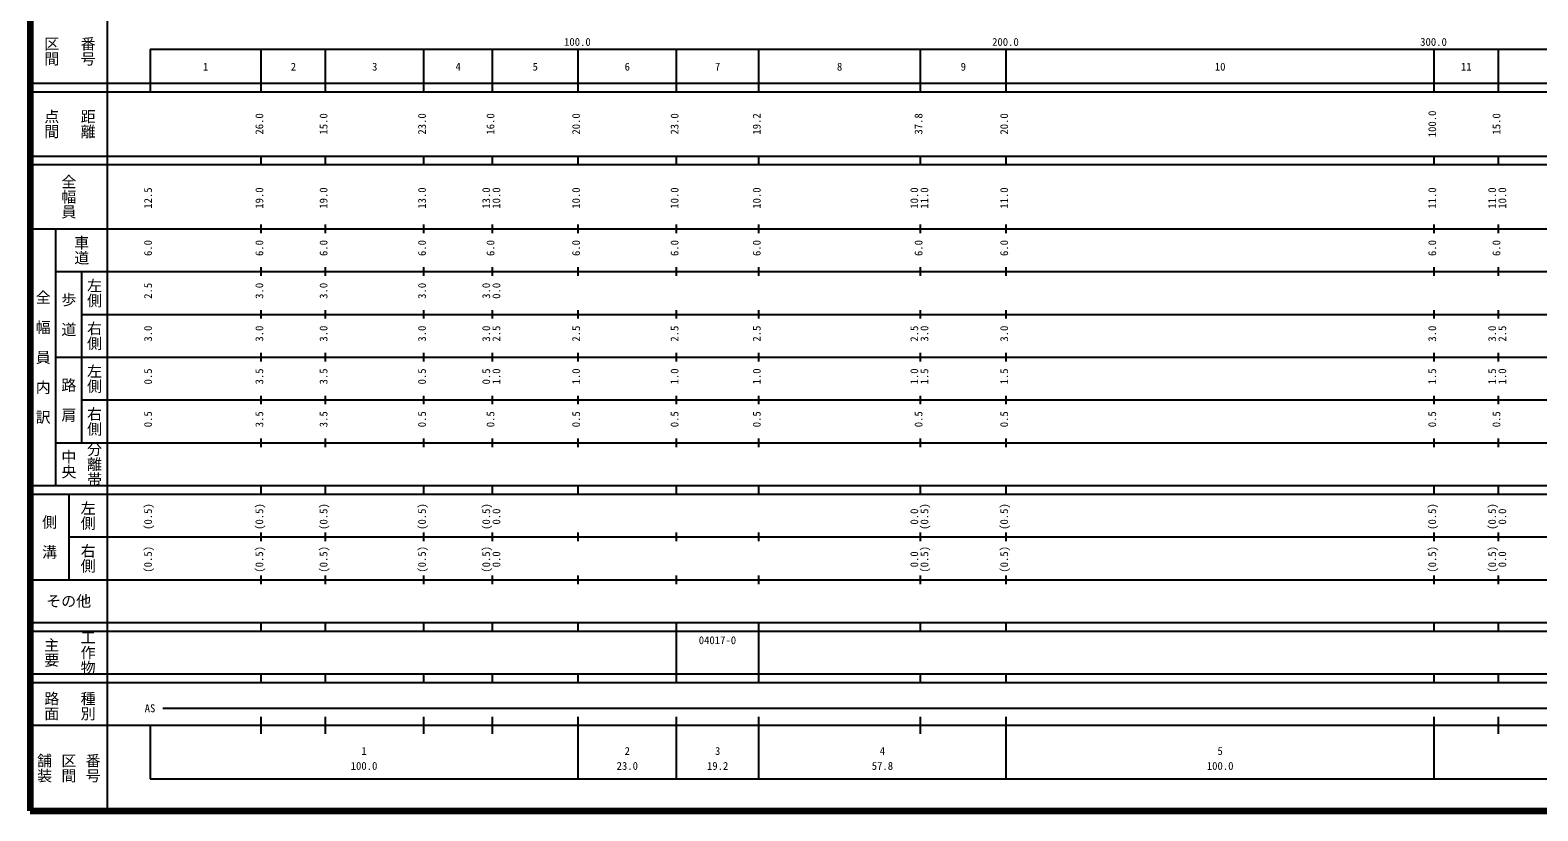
# Model space of a CAD drawing. Units: millimetres on the paper, enlarged 1000 times. Extents: x 40000 to 680000, y 20000 to 380000.
# Drawn here: x 40000 to 392218, y 20000 to 202409 of the extents above; entities that cross this region are included whole.
import ezdxf
from ezdxf.enums import TextEntityAlignment as Align

# ---------------------------------------------------------------- set-up
doc = ezdxf.new("R2010")
doc.units = ezdxf.units.MM
doc.header["$LTSCALE"] = 1000
doc.layers.add('M-TTL', color=2, linetype='Continuous', lineweight=140)
doc.layers.add('M-TTL-BAND', color=7, linetype='Continuous', lineweight=25)
doc.styles.add('@ＭＳ ゴシック', font='')
doc.styles.add('ＭＳ ゴシック', font='')
doc.styles.get('@ＭＳ ゴシック').set_extended_font_data('@MS Gothic')
doc.styles.get('ＭＳ ゴシック').set_extended_font_data('MS Gothic')

msp = doc.modelspace()

# ---------------------------------------------------------------- linework, layer by layer
at = {"layer": 'M-TTL'}
for p, q in [((40000, 380000), (40000, 20000)), ((40000, 20000), (680000, 20000))]:
    msp.add_line(p, q, dxfattribs=at)
at = {"layer": 'M-TTL-BAND'}
for p, q in [((58000, 370000), (58000, 20000)), ((68000, 198000), (579000, 198000)), ((68000, 198000), (68000, 188000)), ((94000, 188000), (94000, 198000)), ((109000, 188000), (109000, 198000)), ((132000, 188000), (132000, 198000)), ((148000, 188000), (148000, 198000)), ((168000, 188000), (168000, 198000)), ((168000, 188000), (168000, 198000)), ((191000, 188000), (191000, 198000)), ((210200, 188000), (210200, 198000)), ((248000, 188000), (248000, 198000)), ((268000, 188000), (268000, 198000)), ((268000, 188000), (268000, 198000)), ((368000, 188000), (368000, 198000)), ((368000, 188000), (368000, 198000)), ((383000, 188000), (383000, 198000)), ((40000, 190000), (579000, 190000)), ((40000, 188000), (579000, 188000)), ((40000, 173000), (579000, 173000)), ((94000, 171000), (94000, 173000)), ((109000, 171000), (109000, 173000)), ((132000, 171000), (132000, 173000)), ((148000, 171000), (148000, 173000)), ((168000, 171000), (168000, 173000)), ((168000, 171000), (168000, 173000)), ((191000, 171000), (191000, 173000)), ((210200, 171000), (210200, 173000)), ((248000, 171000), (248000, 173000)), ((268000, 171000), (268000, 173000)), ((268000, 171000), (268000, 173000)), ((368000, 171000), (368000, 173000)), ((368000, 171000), (368000, 173000)), ((383000, 171000), (383000, 173000)), ((40000, 171000), (579000, 171000)), ((40000, 156000), (579000, 156000)), ((46000, 96000), (46000, 156000)), ((94000, 155000), (94000, 157000)), ((109000, 155000), (109000, 157000)), ((132000, 155000), (132000, 157000)), ((148000, 155000), (148000, 157000)), ((168000, 155000), (168000, 157000)), ((168000, 155000), (168000, 157000)), ((191000, 155000), (191000, 157000)), ((210200, 155000), (210200, 157000)), ((248000, 155000), (248000, 157000)), ((268000, 155000), (268000, 157000)), ((268000, 155000), (268000, 157000)), ((368000, 155000), (368000, 157000)), ((368000, 155000), (368000, 157000)), ((383000, 155000), (383000, 157000)), ((46000, 146000), (579000, 146000)), ((52000, 146000), (52000, 106000)), ((94000, 145000), (94000, 147000)), ((109000, 145000), (109000, 147000)), ((132000, 145000), (132000, 147000)), ((148000, 145000), (148000, 147000)), ((168000, 145000), (168000, 147000)), ((168000, 145000), (168000, 147000)), ((191000, 145000), (191000, 147000)), ((210200, 145000), (210200, 147000)), ((248000, 145000), (248000, 147000)), ((268000, 145000), (268000, 147000)), ((268000, 145000), (268000, 147000)), ((368000, 145000), (368000, 147000)), ((368000, 145000), (368000, 147000)), ((383000, 145000), (383000, 147000)), ((52000, 136000), (579000, 136000)), ((94000, 135000), (94000, 137000)), ((109000, 135000), (109000, 137000)), ((132000, 135000), (132000, 137000)), ((148000, 135000), (148000, 137000)), ((168000, 135000), (168000, 137000)), ((168000, 135000), (168000, 137000)), ((191000, 135000), (191000, 137000)), ((210200, 135000), (210200, 137000)), ((248000, 135000), (248000, 137000)), ((268000, 135000), (268000, 137000)), ((268000, 135000), (268000, 137000)), ((368000, 135000), (368000, 137000)), ((368000, 135000), (368000, 137000)), ((383000, 135000), (383000, 137000)), ((94000, 125000), (94000, 127000)), ((109000, 125000), (109000, 127000)), ((132000, 125000), (132000, 127000)), ((148000, 125000), (148000, 127000)), ((168000, 125000), (168000, 127000)), ((168000, 125000), (168000, 127000)), ((191000, 125000), (191000, 127000)), ((210200, 125000), (210200, 127000)), ((248000, 125000), (248000, 127000)), ((268000, 125000), (268000, 127000)), ((268000, 125000), (268000, 127000)), ((368000, 125000), (368000, 127000)), ((368000, 125000), (368000, 127000)), ((383000, 125000), (383000, 127000)), ((46000, 126000), (579000, 126000)), ((94000, 115000), (94000, 117000)), ((109000, 115000), (109000, 117000)), ((132000, 115000), (132000, 117000)), ((148000, 115000), (148000, 117000)), ((168000, 115000), (168000, 117000)), ((168000, 115000), (168000, 117000)), ((191000, 115000), (191000, 117000)), ((210200, 115000), (210200, 117000)), ((248000, 115000), (248000, 117000)), ((268000, 115000), (268000, 117000)), ((268000, 115000), (268000, 117000)), ((368000, 115000), (368000, 117000)), ((368000, 115000), (368000, 117000)), ((383000, 115000), (383000, 117000)), ((52000, 116000), (579000, 116000)), ((46000, 106000), (579000, 106000)), ((94000, 105000), (94000, 107000)), ((109000, 105000), (109000, 107000)), ((132000, 105000), (132000, 107000)), ((148000, 105000), (148000, 107000)), ((168000, 105000), (168000, 107000)), ((168000, 105000), (168000, 107000)), ((191000, 105000), (191000, 107000)), ((210200, 105000), (210200, 107000)), ((248000, 105000), (248000, 107000)), ((268000, 105000), (268000, 107000)), ((268000, 105000), (268000, 107000)), ((368000, 105000), (368000, 107000)), ((368000, 105000), (368000, 107000)), ((383000, 105000), (383000, 107000)), ((40000, 96000), (579000, 96000)), ((94000, 94000), (94000, 96000)), ((109000, 94000), (109000, 96000)), ((132000, 94000), (132000, 96000)), ((148000, 94000), (148000, 96000)), ((168000, 94000), (168000, 96000)), ((168000, 94000), (168000, 96000)), ((191000, 94000), (191000, 96000)), ((210200, 94000), (210200, 96000)), ((248000, 94000), (248000, 96000)), ((268000, 94000), (268000, 96000)), ((268000, 94000), (268000, 96000)), ((368000, 94000), (368000, 96000)), ((368000, 94000), (368000, 96000)), ((383000, 94000), (383000, 96000)), ((40000, 94000), (579000, 94000)), ((49000, 94000), (49000, 74000)), ((94000, 83000), (94000, 85000)), ((109000, 83000), (109000, 85000)), ((132000, 83000), (132000, 85000)), ((148000, 83000), (148000, 85000)), ((168000, 83000), (168000, 85000)), ((168000, 83000), (168000, 85000)), ((191000, 83000), (191000, 85000)), ((210200, 83000), (210200, 85000)), ((248000, 83000), (248000, 85000)), ((268000, 83000), (268000, 85000)), ((268000, 83000), (268000, 85000)), ((368000, 83000), (368000, 85000)), ((368000, 83000), (368000, 85000)), ((383000, 83000), (383000, 85000)), ((49000, 84000), (579000, 84000)), ((40000, 74000), (579000, 74000)), ((94000, 73000), (94000, 75000)), ((109000, 73000), (109000, 75000)), ((132000, 73000), (132000, 75000)), ((148000, 73000), (148000, 75000)), ((168000, 73000), (168000, 75000)), ((168000, 73000), (168000, 75000)), ((191000, 73000), (191000, 75000)), ((210200, 73000), (210200, 75000)), ((248000, 73000), (248000, 75000)), ((268000, 73000), (268000, 75000)), ((268000, 73000), (268000, 75000)), ((368000, 73000), (368000, 75000)), ((368000, 73000), (368000, 75000)), ((383000, 73000), (383000, 75000)), ((40000, 64000), (579000, 64000)), ((94000, 62000), (94000, 64000)), ((109000, 62000), (109000, 64000)), ((132000, 62000), (132000, 64000)), ((148000, 62000), (148000, 64000)), ((168000, 62000), (168000, 64000)), ((168000, 62000), (168000, 64000)), ((191000, 62000), (191000, 64000)), ((210200, 62000), (210200, 64000)), ((248000, 62000), (248000, 64000)), ((268000, 62000), (268000, 64000)), ((268000, 62000), (268000, 64000)), ((368000, 62000), (368000, 64000)), ((368000, 62000), (368000, 64000)), ((383000, 62000), (383000, 64000)), ((40000, 62000), (579000, 62000)), ((191000, 52000), (191000, 62000)), ((210200, 52000), (210200, 62000)), ((40000, 52000), (579000, 52000)), ((40000, 50000), (579000, 50000)), ((94000, 50000), (94000, 52000)), ((109000, 50000), (109000, 52000)), ((132000, 50000), (132000, 52000)), ((148000, 50000), (148000, 52000)), ((168000, 50000), (168000, 52000)), ((168000, 50000), (168000, 52000)), ((191000, 50000), (191000, 52000)), ((210200, 50000), (210200, 52000)), ((248000, 50000), (248000, 52000)), ((268000, 50000), (268000, 52000)), ((268000, 50000), (268000, 52000)), ((368000, 50000), (368000, 52000)), ((368000, 50000), (368000, 52000)), ((383000, 50000), (383000, 52000)), ((71000, 44000), (565000, 44000)), ((40000, 40000), (579000, 40000)), ((68000, 40000), (68000, 27500)), ((94000, 38000), (94000, 42000)), ((109000, 38000), (109000, 42000)), ((132000, 38000), (132000, 42000)), ((148000, 38000), (148000, 42000)), ((168000, 27500), (168000, 42000)), ((168000, 27500), (168000, 42000)), ((191000, 27500), (191000, 42000)), ((210200, 27500), (210200, 42000)), ((248000, 38000), (248000, 42000)), ((268000, 27500), (268000, 42000)), ((268000, 27500), (268000, 42000)), ((368000, 27500), (368000, 42000)), ((368000, 27500), (368000, 42000)), ((383000, 38000), (383000, 42000)), ((68000, 27500), (579000, 27500))]:
    msp.add_line(p, q, dxfattribs=at)

# ---------------------------------------------------------------- texts
at = {"layer": 'M-TTL-BAND', "style": '@ＭＳ ゴシック'}
for s, p in [('番号', (53500, 197500)), ('区間', (45000, 197500)), ('点間', (45000, 180500)), ('距離', (53500, 180500)), ('全幅員', (49000, 163500)), ('車道', (52000, 151000)), ('全\u3000幅\u3000員\u3000内\u3000訳', (43000, 126000)), ('歩\u3000道', (49000, 136000)), ('左側', (55000, 141000)), ('右側', (55000, 131000)), ('左側', (55000, 121000)), ('路\u3000肩', (49000, 116000)), ('右側', (55000, 111000)), ('分離帯', (55000, 101000)), ('中央', (49000, 101000)), ('左側', (53500, 89000)), ('側\u3000溝', (44500, 84000)), ('右側', (53500, 79000)), ('主要', (45000, 57000)), ('工作物', (53500, 57000)), ('路面', (45000, 44500)), ('種別', (53500, 44500)), ('舗装', (43333, 30000)), ('区間', (49000, 30000)), ('番号', (54667, 30000))]:
    msp.add_text(s, height=2566, rotation=270, dxfattribs=at).set_placement(p, align=Align.MIDDLE_CENTER)
at = {"layer": 'M-TTL-BAND', "style": 'ＭＳ ゴシック'}
for s, p in [('100.0', (167844, 198195)), ('200.0', (267844, 198195)), ('300.0', (367844, 198195)), ('1', (81000, 192405)), ('2', (101500, 192405)), ('3', (120500, 192405)), ('4', (140000, 192405)), ('5', (158000, 192405)), ('6', (179500, 192405)), ('7', (200600, 192405)), ('8', (229100, 192405)), ('9', (258000, 192405)), ('10', (318000, 192405)), ('11', (375500, 192405)), ('AS', (68000, 42500)), ('1', (118000, 32523)), ('2', (179500, 32523)), ('3', (200600, 32523)), ('4', (239100, 32523)), ('5', (318000, 32523)), ('100.0', (118000, 29033)), ('23.0', (179500, 29033)), ('19.2', (200600, 29033)), ('57.8', (239100, 29033)), ('100.0', (318000, 29033))]:
    msp.add_text(s, height=1833, dxfattribs=at).set_placement(p, align=Align.BOTTOM_CENTER)
for s, p in [('100.0', (369000, 180500)), ('26.0', (95000, 180500)), ('15.0', (110000, 180500)), ('23.0', (133000, 180500)), ('16.0', (149000, 180500)), ('20.0', (169000, 180500)), ('23.0', (192000, 180500)), ('19.2', (211200, 180500)), ('37.8', (249000, 180500)), ('20.0', (269000, 180500)), ('15.0', (384000, 180500)), ('12.5', (69000, 163174)), ('19.0', (95000, 163174)), ('19.0', (110000, 163174)), ('13.0', (133000, 163174)), ('13.0', (148000, 163174)), ('10.0', (150370, 163174)), ('10.0', (169000, 163174)), ('10.0', (192000, 163174)), ('10.0', (211200, 163174)), ('10.0', (248000, 163174)), ('11.0', (250370, 163174)), ('11.0', (269000, 163174)), ('11.0', (369000, 163174)), ('11.0', (383000, 163174)), ('10.0', (385370, 163174)), ('6.0', (69000, 151500)), ('6.0', (95000, 151500)), ('6.0', (110000, 151500)), ('6.0', (133000, 151500)), ('6.0', (149000, 151500)), ('6.0', (169000, 151500)), ('6.0', (192000, 151500)), ('6.0', (211200, 151500)), ('6.0', (249000, 151500)), ('6.0', (269000, 151500)), ('6.0', (369000, 151500)), ('6.0', (384000, 151500)), ('2.5', (69000, 141500)), ('3.0', (95000, 141500)), ('3.0', (110000, 141500)), ('3.0', (133000, 141500)), ('3.0', (148000, 141500)), ('0.0', (150370, 141500)), ('3.0', (69000, 131500)), ('3.0', (95000, 131500)), ('3.0', (110000, 131500)), ('3.0', (133000, 131500)), ('3.0', (148000, 131500)), ('2.5', (150370, 131500)), ('2.5', (169000, 131500)), ('2.5', (192000, 131500)), ('2.5', (211200, 131500)), ('2.5', (248000, 131500)), ('3.0', (250370, 131500)), ('3.0', (269000, 131500)), ('3.0', (369000, 131500)), ('3.0', (383000, 131500)), ('2.5', (385370, 131500)), ('0.5', (69000, 121500)), ('3.5', (95000, 121500)), ('3.5', (110000, 121500)), ('0.5', (133000, 121500)), ('0.5', (148000, 121500)), ('1.0', (150370, 121500)), ('1.0', (169000, 121500)), ('1.0', (192000, 121500)), ('1.0', (211200, 121500)), ('1.0', (248000, 121500)), ('1.5', (250370, 121500)), ('1.5', (269000, 121500)), ('1.5', (369000, 121500)), ('1.5', (383000, 121500)), ('1.0', (385370, 121500)), ('0.5', (69000, 111500)), ('3.5', (95000, 111500)), ('3.5', (110000, 111500)), ('0.5', (133000, 111500)), ('0.5', (149000, 111500)), ('0.5', (169000, 111500)), ('0.5', (192000, 111500)), ('0.5', (211200, 111500)), ('0.5', (249000, 111500)), ('0.5', (269000, 111500)), ('0.5', (369000, 111500)), ('0.5', (384000, 111500)), ('(0.5)', (69000, 88764)), ('(0.5)', (95000, 88764)), ('(0.5)', (110000, 88764)), ('(0.5)', (133000, 88764)), ('(0.5)', (148000, 88764)), ('0.0', (150370, 88764)), ('0.0', (248000, 88764)), ('(0.5)', (250370, 88764)), ('(0.5)', (269000, 88764)), ('(0.5)', (369000, 88764)), ('(0.5)', (383000, 88764)), ('0.0', (385370, 88764)), ('(0.5)', (69000, 78764)), ('(0.5)', (95000, 78764)), ('(0.5)', (110000, 78764)), ('(0.5)', (133000, 78764)), ('(0.5)', (148000, 78764)), ('(0.5)', (250370, 78764)), ('(0.5)', (269000, 78764)), ('(0.5)', (369000, 78764)), ('(0.5)', (383000, 78764)), ('0.0', (150370, 78764)), ('0.0', (248000, 78764)), ('0.0', (385370, 78764))]:
    msp.add_text(s, height=1833, rotation=90, dxfattribs=at).set_placement(p, align=Align.BOTTOM_CENTER)
msp.add_text('その他', height=2566, dxfattribs=at).set_placement((49000, 69000), align=Align.MIDDLE_CENTER)
msp.add_text('04017-0', height=1833, dxfattribs=at).set_placement((196197, 58405), align=Align.BOTTOM_LEFT)

doc.saveas('drawing.dxf')
